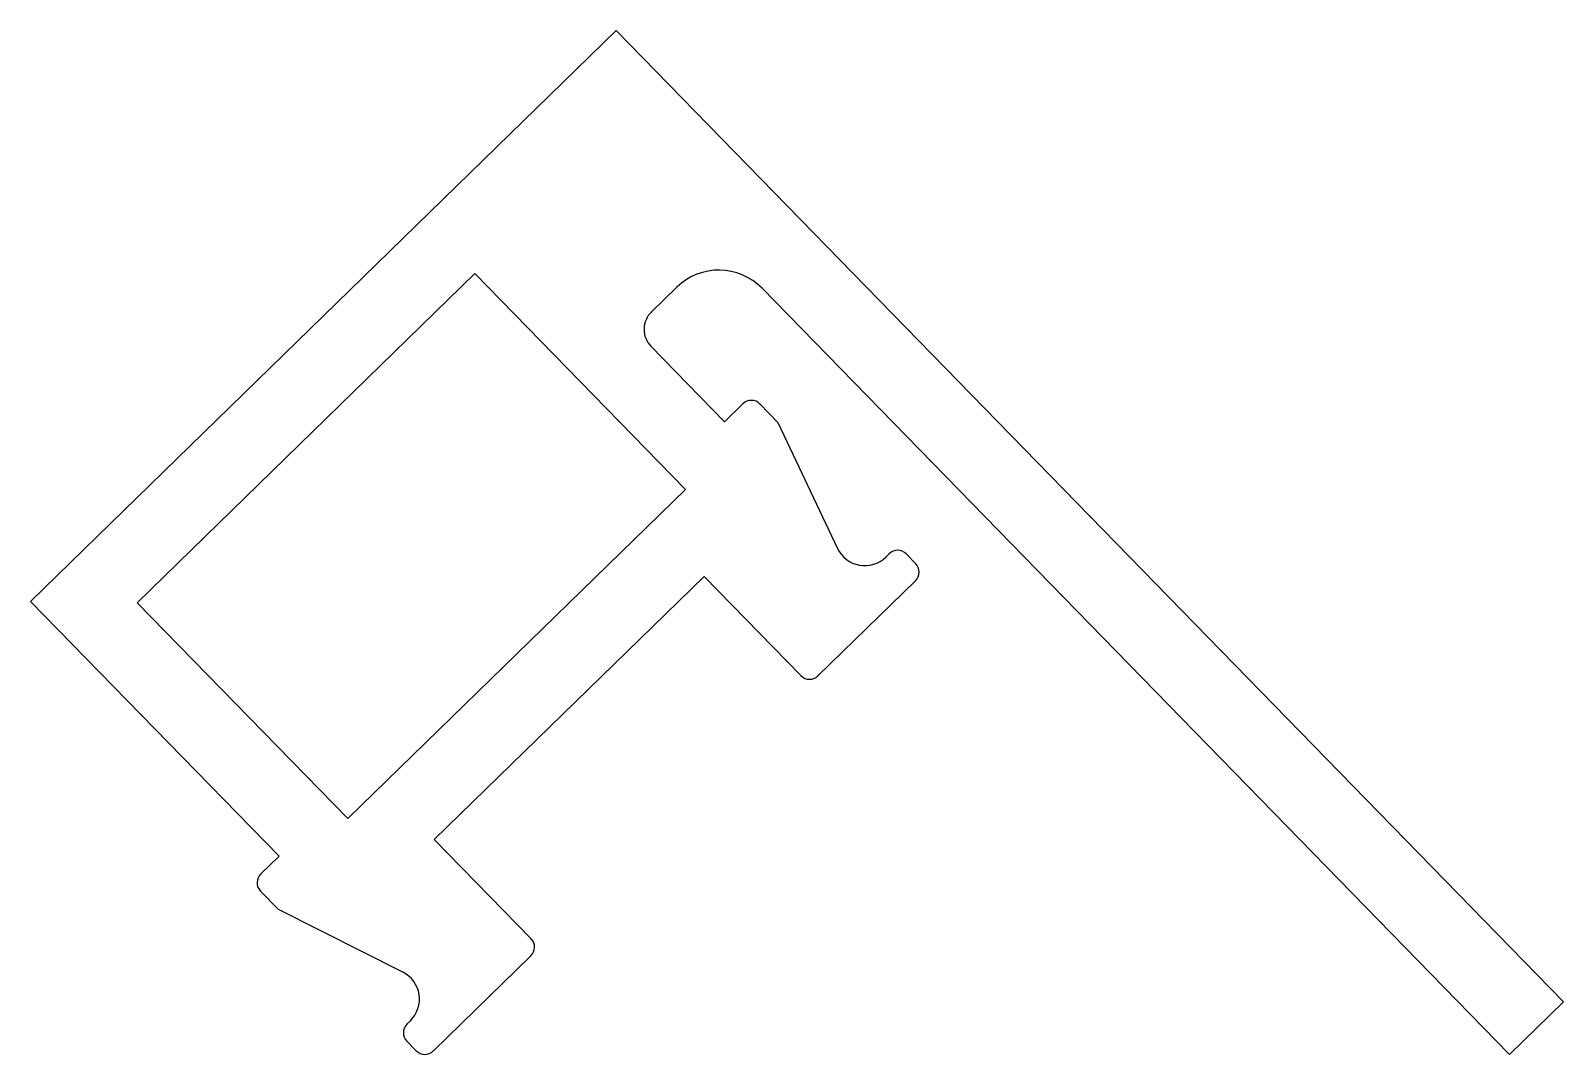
# Model space of a CAD drawing. Extents: x -34.3 to 30.3, y 6.9 to 50.
import ezdxf

# ---------------------------------------------------------------- set-up
doc = ezdxf.new("R2010")
doc.units = 0
doc.layers.get('0').update_dxf_attribs({"linetype": 'CONTINUOUS'})

msp = doc.modelspace()

# ---------------------------------------------------------------- linework, layer by layer
for p, q in [((-34.287, 25.934), (-9.63, 49.983)), ((-9.63, 49.983), (30.273, 9.07)), ((-29.797, 25.878), (-15.578, 39.747)), ((-15.578, 39.747), (-6.71, 30.655)), ((-7.069, 39.175), (-8.143, 38.128)), ((28, 6.853), (-3.479, 39.129)), ((-8.162, 36.691), (-5.058, 33.508)), ((-5.058, 33.508), (-4.285, 34.263)), ((-3.567, 34.253), (-2.813, 33.48)), ((-2.813, 33.48), (-0.298, 28.171)), ((-6.71, 30.655), (-20.93, 16.786)), ((1.736, 27.805), (1.878, 27.944)), ((1.736, 27.805), (1.736, 27.805)), ((2.596, 27.934), (2.995, 27.525)), ((-5.921, 26.99), (-17.286, 15.906)), ((-1.842, 22.808), (-5.921, 26.99)), ((2.986, 26.806), (-1.124, 22.798)), ((-23.823, 15.206), (-34.287, 25.934)), ((-20.93, 16.786), (-29.797, 25.878)), ((-17.286, 15.906), (-13.206, 11.723)), ((-24.596, 14.453), (-23.823, 15.206)), ((-23.852, 12.961), (-24.605, 13.734)), ((-18.607, 10.314), (-23.852, 12.961)), ((-13.216, 11.005), (-17.325, 6.997)), ((-18.607, 10.314), (-18.607, 10.314)), ((30.273, 9.07), (28, 6.853)), ((-18.433, 8.134), (-18.292, 8.271)), ((-18.043, 7.006), (-18.442, 7.415))]:
    msp.add_line(p, q)
for centre, radius, start, end in [((-5.297, 37.355), 2.54, 44.28406, 134.23072), ((-7.434, 37.4), 1.016, 134.19972, 224.23586), ((-3.931, 33.898), 0.508, 44.28406, 134.16999), ((0.849, 28.715), 1.27, 205.34532, 314.28406), ((2.232, 27.58), 0.508, 44.28406, 134.18164), ((2.631, 27.17), 0.508, 314.22661, 44.28408), ((-1.478, 23.162), 0.508, 224.28406, 314.22661), ((-24.242, 14.089), 0.508, 134.16999, 224.28406), ((-13.57, 11.369), 0.508, 314.22661, 44.26106), ((-19.179, 9.181), 1.27, 314.28406, 63.22281), ((-18.079, 7.77), 0.508, 134.18164, 224.28413), ((-17.68, 7.361), 0.508, 224.28406, 314.22661)]:
    msp.add_arc(centre, radius, start, end)

doc.saveas('drawing.dxf')
